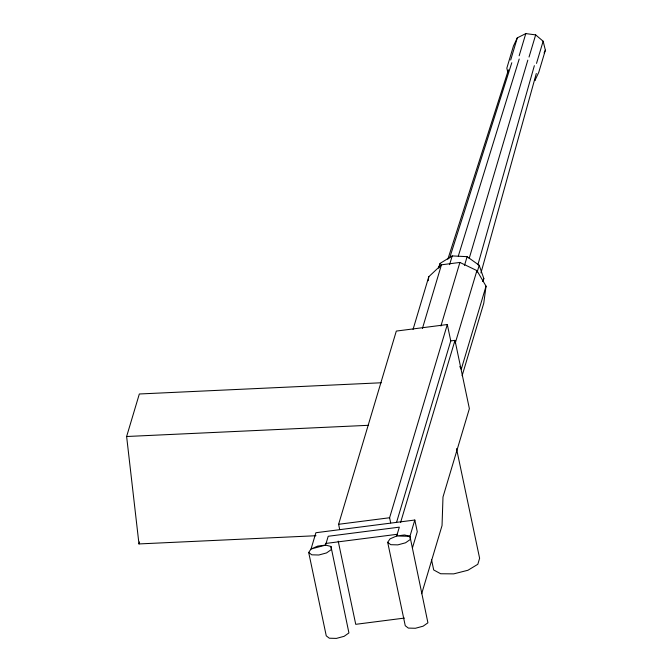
<?xml version="1.0" encoding="UTF-8"?>
<svg xmlns="http://www.w3.org/2000/svg" width="672" height="672" viewBox="0 0 672 672"><rect width="100%" height="100%" fill="white"/><g stroke="black" fill="none" stroke-linecap="round" stroke-linejoin="round"><path stroke-width="1.01" d="M413.053 329.406L428.786 276.738L441.445 264.81L459.9 262.441L476.918 270.598L486.041 286.154L483.781 303.164L462.118 375.715M428.215 280.728L428.786 276.738M480.967 272.908L536.306 73.508M477.893 264.751L534.358 65.68M469.148 258.577L527.822 60.144M315.983 535.727L138.978 543.934L126.622 436.506L139.331 393.985L381.259 382.771M138.978 543.934L139.574 541.951M339.679 529.41L338.604 524.294L396.312 331.078L447.308 324.534L450.761 340.906L396.648 522.068M438.707 268.22L440.152 263.374L452.206 255.923L467.116 256.662L479.203 265.297L483.832 278.544L482.966 281.45M422.444 328.415L441.445 264.81M449.602 264.65L452.206 255.923M510.686 60.018L517.306 37.859L525.79 33.6L535.66 34.885L543.136 41.219L545.378 50.19L538.751 72.358L534.895 80.522L535.466 78.599M519.17 55.768L525.79 33.6M440.908 326.046L459.9 262.441M464.512 265.39L467.116 256.662M390.676 522.866L389.6 517.751L447.308 324.534M529.032 57.053L535.66 34.885M536.516 63.386L543.136 41.219M400.571 522.564L454.986 340.368L450.761 340.906M455.246 343.148L476.918 270.598M477.17 272.084L479.203 265.297M409.954 536.315L414.809 520.027L315.89 532.728L311.035 549.016L308.692 552.451L326.264 635.846L329.347 638.215L336.403 638.4L344.131 636.317L348.928 632.94L330.96 546.454L325.567 545.101L317.696 546.109L311.035 549.016L325.567 545.101L328.205 536.273L399.328 527.15L396.69 535.979L390.029 538.877L387.685 542.321L405.258 625.716L408.332 628.085L415.397 628.27L423.125 626.186L427.921 622.81L409.954 536.315L404.561 534.962L396.69 535.979L409.954 536.315L410.348 539.414L405.552 542.791L397.824 544.874L390.768 544.69L387.685 542.321M486.041 286.154L461.303 369.146L459.774 366.559M412.415 548.008L417.27 531.72L414.809 520.027M421.688 593.704L442.042 525.554L442.991 497.02L469.375 408.66L454.986 340.368M458.296 256.124L519.204 59.018M447.829 259.274L508.427 69.871M449.644 257.981L511.795 62.74M438.749 267.305L440.152 263.374M482.773 281.492L483.832 278.544M517.306 37.859L513.45 46.024L506.822 68.191L507.822 72.173M544.085 52.912L545.378 50.19M338.604 524.294L389.6 517.751M325.643 543.472L397.488 534.257M404.443 618.08L355.74 624.322L338.209 541.153M126.622 436.506L368.558 425.3M308.692 552.451L311.774 554.82L318.83 555.005L326.558 552.922L331.355 549.545L330.96 546.454M456.515 448.636L479.615 558.256L477.817 564.287L467.93 570.259L453.734 573.871L440.656 573.754L433.692 569.948L431.533 559.709"/></g></svg>
